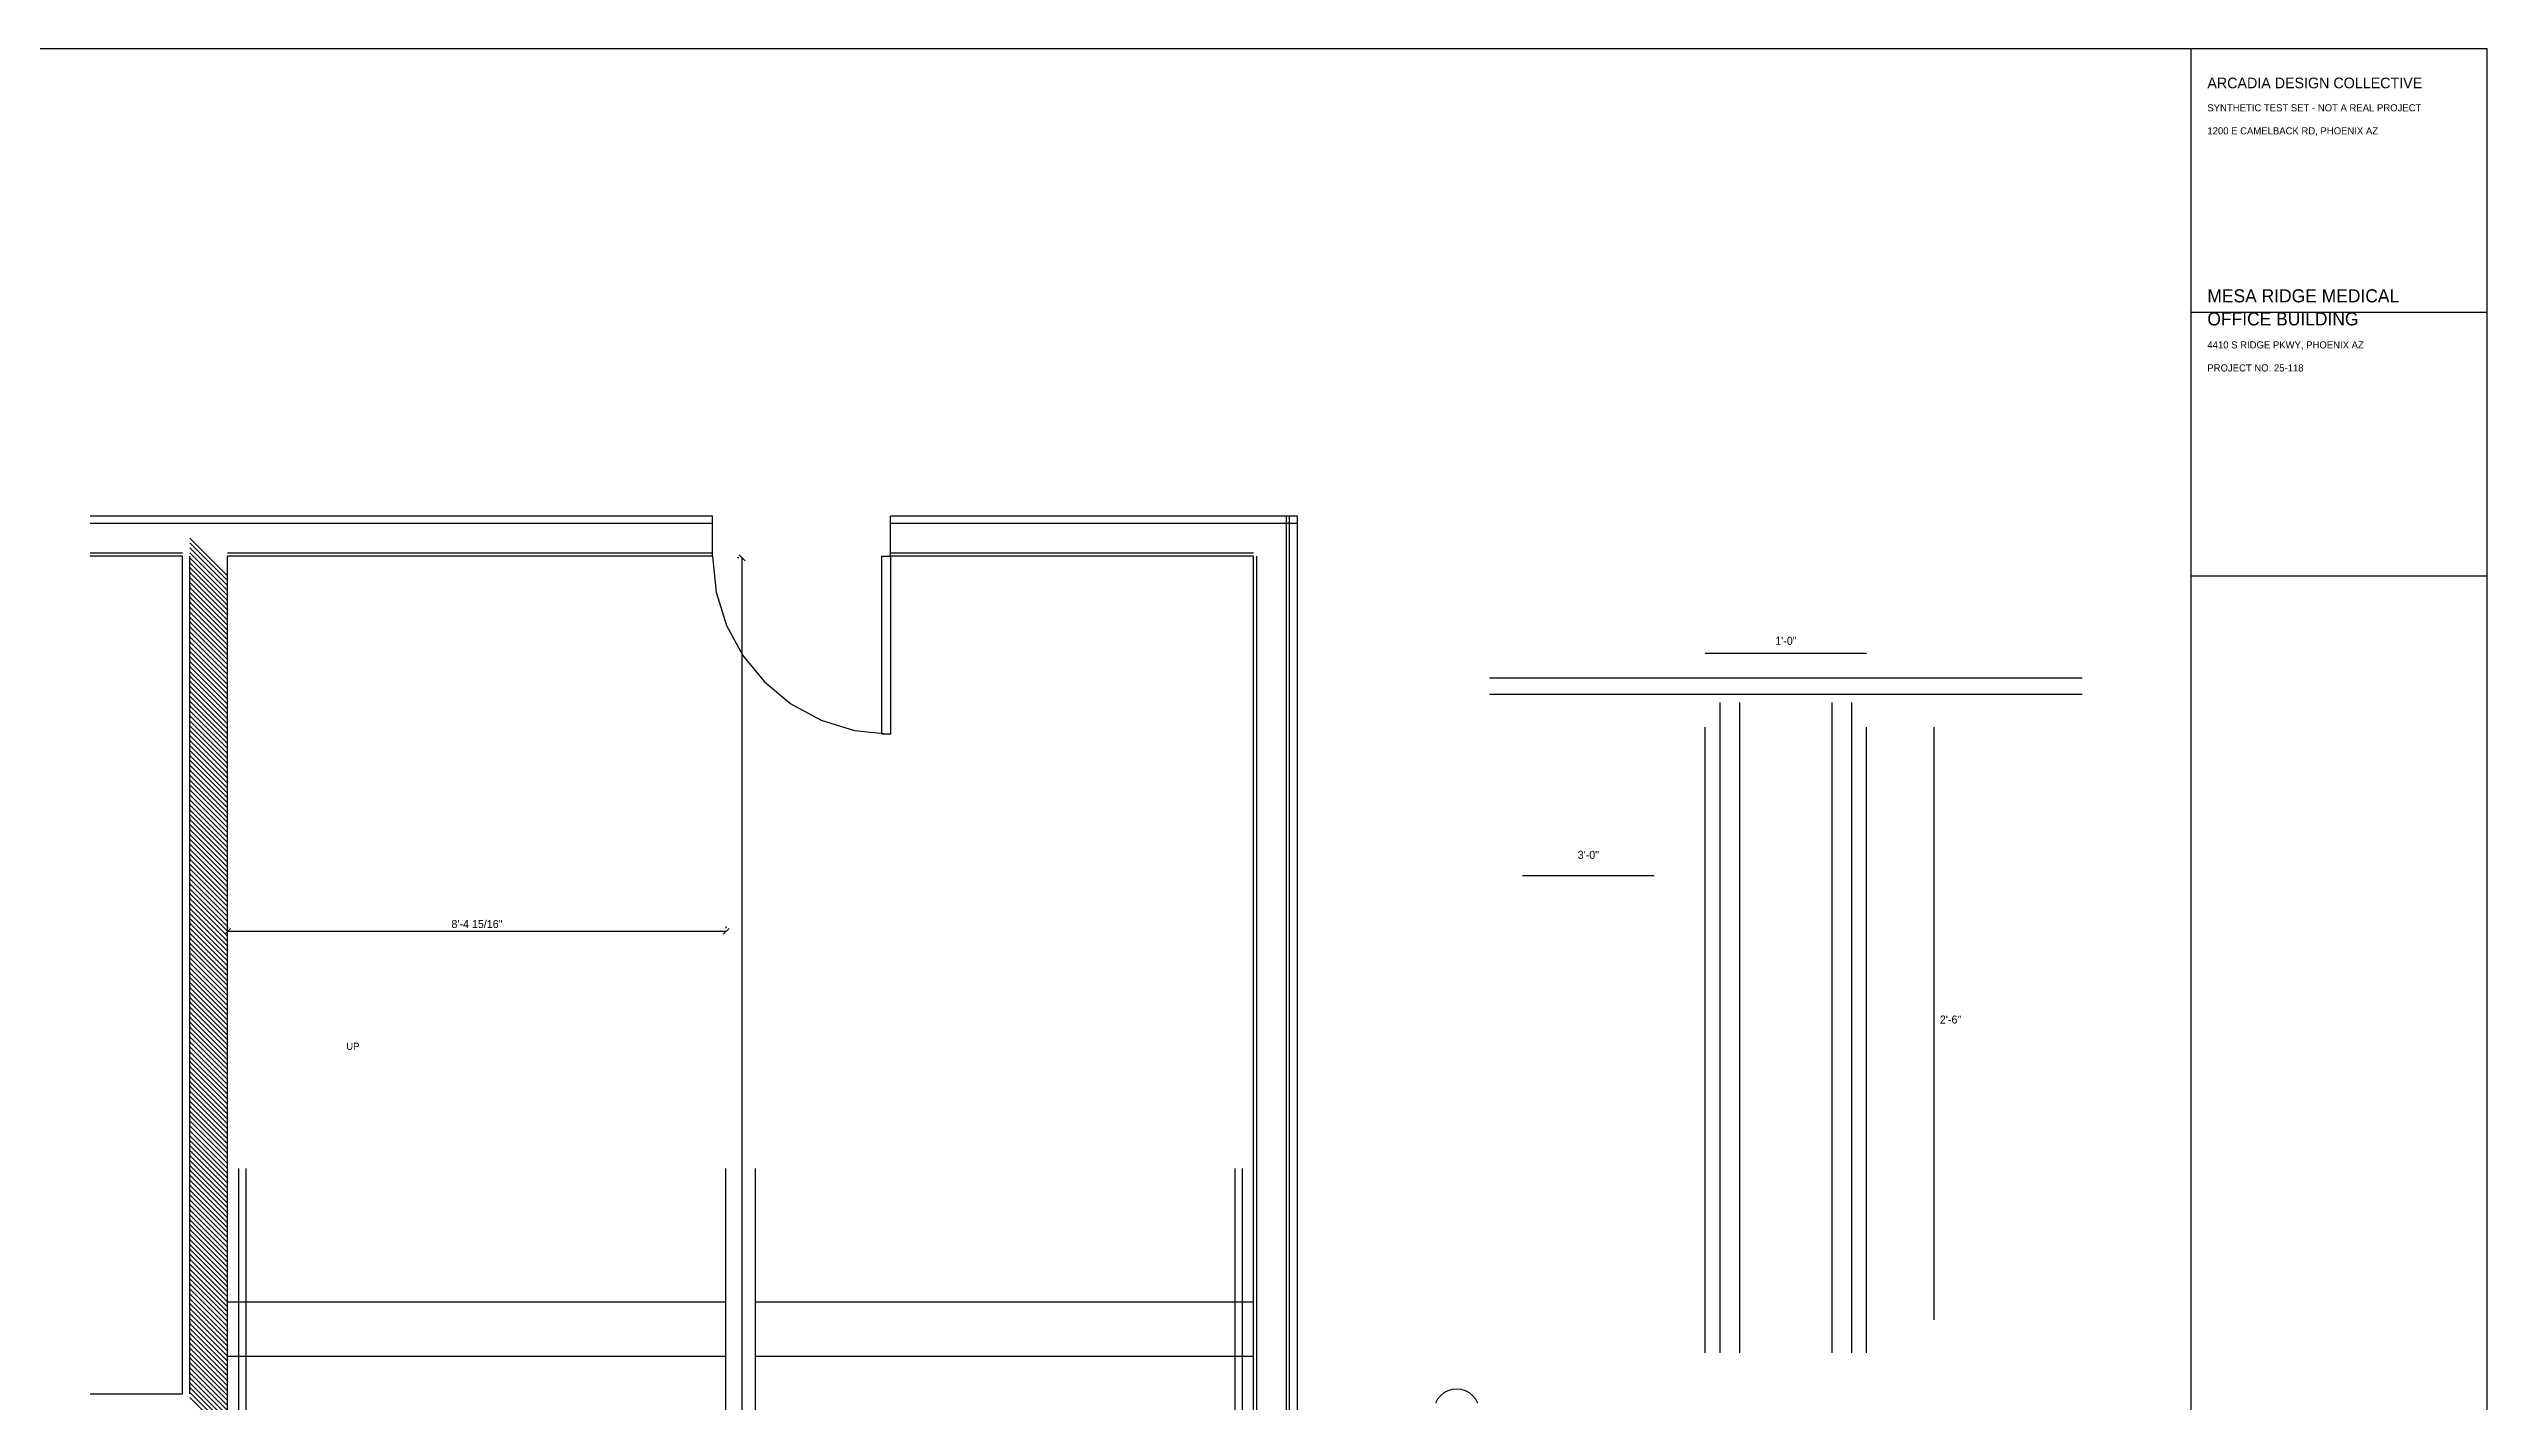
# Model space of a CAD drawing. Header units: inches. Extents: x 0.5 to 35.5, y 0.5 to 23.5.
# Drawn here: x 14.93 to 35.5, y 12.09 to 23.5 of the extents above; entities that cross this region are included whole.
import ezdxf
from ezdxf.enums import TextEntityAlignment as Align

# ---------------------------------------------------------------- set-up
doc = ezdxf.new("R2010")
doc.units = ezdxf.units.IN
for name, color, linetype in [('A-ANNO-DIMS', 6, 'CONTINUOUS'), ('A-ANNO-SYMB', 4, 'CONTINUOUS'), ('A-ANNO-TEXT', 7, 'CONTINUOUS'), ('A-DETL', 4, 'CONTINUOUS'), ('A-DOOR', 3, 'CONTINUOUS'), ('A-FLOR-STRS', 3, 'CONTINUOUS'), ('A-WALL', 1, 'CONTINUOUS'), ('A-WALL-CMU', 1, 'CONTINUOUS'), ('A-WALL-PATT', 2, 'CONTINUOUS'), ('G-ANNO-TTLB', 5, 'CONTINUOUS')]:
    doc.layers.add(name, color=color, linetype=linetype)

msp = doc.modelspace()

# ---------------------------------------------------------------- linework, layer by layer
at = {"layer": 'A-ANNO-DIMS'}
for p, q in [((20.75, 19.20556), (20.73611, 19.20556)), ((20.80233, 19.181), (20.75323, 19.23011)), ((20.77778, 3.89556), (20.77778, 19.20556)), ((28.90278, 18.40278), (30.26389, 18.40278)), ((30.83333, 12.77778), (30.83333, 17.77778)), ((27.36111, 16.52778), (28.47222, 16.52778)), ((16.41323, 16.031), (16.46233, 16.08011)), ((16.43778, 16.08333), (16.43778, 16.09722)), ((16.43778, 16.05556), (20.64278, 16.05556)), ((20.61823, 16.031), (20.66733, 16.08011)), ((20.64278, 16.08333), (20.64278, 16.09722))]:
    msp.add_line(p, q, dxfattribs=at)
at = {"layer": 'A-ANNO-SYMB'}
for p, q in [((26.69684, 12.16124), (26.66806, 12.13749)), ((26.72987, 12.17916), (26.69684, 12.16124)), ((26.76637, 12.19049), (26.72987, 12.17916)), ((26.80556, 12.19444), (26.76637, 12.19049)), ((26.84474, 12.19049), (26.80556, 12.19444)), ((26.88124, 12.17916), (26.84474, 12.19049)), ((26.91427, 12.16124), (26.88124, 12.17916)), ((26.94305, 12.13749), (26.91427, 12.16124)), ((26.64432, 12.10872), (26.62639, 12.07569)), ((26.66806, 12.13749), (26.64432, 12.10872)), ((26.96679, 12.10872), (26.94305, 12.13749)), ((26.98472, 12.07569), (26.96679, 12.10872))]:
    msp.add_line(p, q, dxfattribs=at)
at = {"layer": 'A-DETL'}
for p, q in [((27.08333, 18.19444), (32.08333, 18.19444)), ((27.08333, 18.05556), (32.08333, 18.05556)), ((29.02778, 12.5), (29.02778, 17.98611)), ((29.19444, 12.5), (29.19444, 17.98611)), ((29.97222, 12.5), (29.97222, 17.98611)), ((30.13889, 12.5), (30.13889, 17.98611)), ((28.90278, 12.5), (28.90278, 17.77778)), ((29.02778, 12.5), (29.02778, 17.77778)), ((30.13889, 12.5), (30.13889, 17.77778)), ((30.26389, 12.5), (30.26389, 17.77778))]:
    msp.add_line(p, q, dxfattribs=at)
at = {"layer": 'A-DOOR'}
for p, q in [((20.52778, 19.21962), (20.55825, 18.91732)), ((21.95486, 17.71962), (21.95486, 19.21962)), ((21.95486, 19.21962), (22.02778, 19.21962)), ((22.02778, 19.21962), (22.02778, 17.71962)), ((20.55825, 18.91732), (20.64566, 18.63575)), ((20.64566, 18.63575), (20.78395, 18.38095)), ((20.78395, 18.38095), (20.96712, 18.15896)), ((20.96712, 18.15896), (21.18911, 17.97579)), ((21.18911, 17.97579), (21.44391, 17.8375)), ((21.44391, 17.8375), (21.72548, 17.75009)), ((21.72548, 17.75009), (22.02778, 17.71962)), ((22.02778, 17.71962), (21.95486, 17.71962))]:
    msp.add_line(p, q, dxfattribs=at)
at = {"layer": 'A-FLOR-STRS'}
for p, q in [((16.53153, 5.05556), (16.53153, 14.05556)), ((16.59403, 5.05556), (16.59403, 14.05556)), ((20.64028, 5.05556), (20.64028, 14.05556)), ((20.89028, 5.05556), (20.89028, 14.05556)), ((24.93653, 5.05556), (24.93653, 14.05556)), ((24.99903, 5.05556), (24.99903, 14.05556)), ((16.43778, 12.93056), (20.64028, 12.93056)), ((20.89028, 12.93056), (25.09278, 12.93056)), ((16.43778, 12.47222), (20.64028, 12.47222)), ((20.89028, 12.47222), (25.09278, 12.47222))]:
    msp.add_line(p, q, dxfattribs=at)
at = {"layer": 'A-WALL'}
for p, q in [((20.52778, 19.55816), (15.27778, 19.55816)), ((20.52778, 19.21962), (20.52778, 19.55816)), ((25.46267, 19.55816), (22.02778, 19.55816)), ((22.02778, 19.21962), (22.02778, 19.55816)), ((25.36892, 3.05556), (25.36892, 19.55816)), ((25.39497, 3.05556), (25.39497, 19.55816)), ((25.46267, 3.05556), (25.46267, 19.55816)), ((20.52778, 19.49566), (15.27778, 19.49566)), ((25.46267, 19.49566), (22.02778, 19.49566)), ((16.05642, 19.24566), (15.27778, 19.24566)), ((16.05642, 19.21962), (15.27778, 19.21962)), ((16.05642, 12.15451), (16.05642, 19.21962)), ((16.11892, 12.15451), (16.11892, 19.21962)), ((20.52778, 19.24566), (16.43663, 19.24566)), ((20.52778, 19.21962), (16.43663, 19.21962)), ((25.09288, 19.24566), (22.02778, 19.24566)), ((25.09288, 19.21962), (22.02778, 19.21962)), ((25.09288, 4.21441), (25.09288, 19.21962)), ((25.11892, 4.21441), (25.11892, 19.21962)), ((15.27778, 12.15451), (16.05642, 12.15451))]:
    msp.add_line(p, q, dxfattribs=at)
at = {"layer": 'A-WALL-CMU'}
for p, q in [((16.11892, 12.15451), (16.11892, 19.21962)), ((16.43663, 4.21441), (16.43663, 19.21962))]:
    msp.add_line(p, q, dxfattribs=at)
at = {"layer": 'A-WALL-PATT'}
for p, q in [((16.43663, 19.05556), (16.11892, 19.37326)), ((16.43663, 19.01389), (16.11892, 19.3316)), ((16.43663, 18.97222), (16.11892, 19.28993)), ((16.43663, 18.93056), (16.11892, 19.24826)), ((16.43663, 18.88889), (16.11892, 19.2066)), ((16.43663, 18.84722), (16.11892, 19.16493)), ((16.43663, 18.80556), (16.11892, 19.12326)), ((16.43663, 18.76389), (16.11892, 19.0816)), ((16.43663, 18.72222), (16.11892, 19.03993)), ((16.43663, 18.68056), (16.11892, 18.99826)), ((16.43663, 18.63889), (16.11892, 18.9566)), ((16.43663, 18.59722), (16.11892, 18.91493)), ((16.43663, 18.55556), (16.11892, 18.87326)), ((16.43663, 18.51389), (16.11892, 18.8316)), ((16.43663, 18.47222), (16.11892, 18.78993)), ((16.43663, 18.43056), (16.11892, 18.74826)), ((16.43663, 18.38889), (16.11892, 18.7066)), ((16.43663, 18.34722), (16.11892, 18.66493)), ((16.43663, 18.30556), (16.11892, 18.62326)), ((16.43663, 18.26389), (16.11892, 18.5816)), ((16.43663, 18.22222), (16.11892, 18.53993)), ((16.43663, 18.18056), (16.11892, 18.49826)), ((16.43663, 18.13889), (16.11892, 18.4566)), ((16.43663, 18.09722), (16.11892, 18.41493)), ((16.43663, 18.05556), (16.11892, 18.37326)), ((16.43663, 18.01389), (16.11892, 18.3316)), ((16.43663, 17.97222), (16.11892, 18.28993)), ((16.43663, 17.93056), (16.11892, 18.24826)), ((16.43663, 17.88889), (16.11892, 18.2066)), ((16.43663, 17.84722), (16.11892, 18.16493)), ((16.43663, 17.80556), (16.11892, 18.12326)), ((16.43663, 17.76389), (16.11892, 18.0816)), ((16.43663, 17.72222), (16.11892, 18.03993)), ((16.43663, 17.68056), (16.11892, 17.99826)), ((16.43663, 17.63889), (16.11892, 17.9566)), ((16.43663, 17.59722), (16.11892, 17.91493)), ((16.43663, 17.55556), (16.11892, 17.87326)), ((16.43663, 17.51389), (16.11892, 17.8316)), ((16.43663, 17.47222), (16.11892, 17.78993)), ((16.43663, 17.43056), (16.11892, 17.74826)), ((16.43663, 17.38889), (16.11892, 17.7066)), ((16.43663, 17.34722), (16.11892, 17.66493)), ((16.43663, 17.30556), (16.11892, 17.62326)), ((16.43663, 17.26389), (16.11892, 17.5816)), ((16.43663, 17.22222), (16.11892, 17.53993)), ((16.43663, 17.18056), (16.11892, 17.49826)), ((16.43663, 17.13889), (16.11892, 17.4566)), ((16.43663, 17.09722), (16.11892, 17.41493)), ((16.43663, 17.05556), (16.11892, 17.37326)), ((16.43663, 17.01389), (16.11892, 17.3316)), ((16.43663, 16.97222), (16.11892, 17.28993)), ((16.43663, 16.93056), (16.11892, 17.24826)), ((16.43663, 16.88889), (16.11892, 17.2066)), ((16.43663, 16.84722), (16.11892, 17.16493)), ((16.43663, 16.80556), (16.11892, 17.12326)), ((16.43663, 16.76389), (16.11892, 17.0816)), ((16.43663, 16.72222), (16.11892, 17.03993)), ((16.43663, 16.68056), (16.11892, 16.99826)), ((16.43663, 16.63889), (16.11892, 16.9566)), ((16.43663, 16.59722), (16.11892, 16.91493)), ((16.43663, 16.55556), (16.11892, 16.87326)), ((16.43663, 16.51389), (16.11892, 16.8316)), ((16.43663, 16.47222), (16.11892, 16.78993)), ((16.43663, 16.43056), (16.11892, 16.74826)), ((16.43663, 16.38889), (16.11892, 16.7066)), ((16.43663, 16.34722), (16.11892, 16.66493)), ((16.43663, 16.30556), (16.11892, 16.62326)), ((16.43663, 16.26389), (16.11892, 16.5816)), ((16.43663, 16.22222), (16.11892, 16.53993)), ((16.43663, 16.18056), (16.11892, 16.49826)), ((16.43663, 16.13889), (16.11892, 16.4566)), ((16.43663, 16.09722), (16.11892, 16.41493)), ((16.43663, 16.05556), (16.11892, 16.37326)), ((16.43663, 16.01389), (16.11892, 16.3316)), ((16.43663, 15.97222), (16.11892, 16.28993)), ((16.43663, 15.93056), (16.11892, 16.24826)), ((16.43663, 15.88889), (16.11892, 16.2066)), ((16.43663, 15.84722), (16.11892, 16.16493)), ((16.43663, 15.80556), (16.11892, 16.12326)), ((16.43663, 15.76389), (16.11892, 16.0816)), ((16.43663, 15.72222), (16.11892, 16.03993)), ((16.43663, 15.68056), (16.11892, 15.99826)), ((16.43663, 15.63889), (16.11892, 15.9566)), ((16.43663, 15.59722), (16.11892, 15.91493)), ((16.43663, 15.55556), (16.11892, 15.87326)), ((16.43663, 15.51389), (16.11892, 15.8316)), ((16.43663, 15.47222), (16.11892, 15.78993)), ((16.43663, 15.43056), (16.11892, 15.74826)), ((16.43663, 15.38889), (16.11892, 15.7066)), ((16.43663, 15.34722), (16.11892, 15.66493)), ((16.43663, 15.30556), (16.11892, 15.62326)), ((16.43663, 15.26389), (16.11892, 15.5816)), ((16.43663, 15.22222), (16.11892, 15.53993)), ((16.43663, 15.18056), (16.11892, 15.49826)), ((16.43663, 15.13889), (16.11892, 15.4566)), ((16.43663, 15.09722), (16.11892, 15.41493)), ((16.43663, 15.05556), (16.11892, 15.37326)), ((16.43663, 15.01389), (16.11892, 15.3316)), ((16.43663, 14.97222), (16.11892, 15.28993)), ((16.43663, 14.93056), (16.11892, 15.24826)), ((16.43663, 14.88889), (16.11892, 15.2066)), ((16.43663, 14.84722), (16.11892, 15.16493)), ((16.43663, 14.80556), (16.11892, 15.12326)), ((16.43663, 14.76389), (16.11892, 15.0816)), ((16.43663, 14.72222), (16.11892, 15.03993)), ((16.43663, 14.68056), (16.11892, 14.99826)), ((16.43663, 14.63889), (16.11892, 14.9566)), ((16.43663, 14.59722), (16.11892, 14.91493)), ((16.43663, 14.55556), (16.11892, 14.87326)), ((16.43663, 14.51389), (16.11892, 14.8316)), ((16.43663, 14.47222), (16.11892, 14.78993)), ((16.43663, 14.43056), (16.11892, 14.74826)), ((16.43663, 14.38889), (16.11892, 14.7066)), ((16.43663, 14.34722), (16.11892, 14.66493)), ((16.43663, 14.30556), (16.11892, 14.62326)), ((16.43663, 14.26389), (16.11892, 14.5816)), ((16.43663, 14.22222), (16.11892, 14.53993)), ((16.43663, 14.18056), (16.11892, 14.49826)), ((16.43663, 14.13889), (16.11892, 14.4566)), ((16.43663, 14.09722), (16.11892, 14.41493)), ((16.43663, 14.05556), (16.11892, 14.37326)), ((16.43663, 14.01389), (16.11892, 14.3316)), ((16.43663, 13.97222), (16.11892, 14.28993)), ((16.43663, 13.93056), (16.11892, 14.24826)), ((16.43663, 13.88889), (16.11892, 14.2066)), ((16.43663, 13.84722), (16.11892, 14.16493)), ((16.43663, 13.80556), (16.11892, 14.12326)), ((16.43663, 13.76389), (16.11892, 14.0816)), ((16.43663, 13.72222), (16.11892, 14.03993)), ((16.43663, 13.68056), (16.11892, 13.99826)), ((16.43663, 13.63889), (16.11892, 13.9566)), ((16.43663, 13.59722), (16.11892, 13.91493)), ((16.43663, 13.55556), (16.11892, 13.87326)), ((16.43663, 13.51389), (16.11892, 13.8316)), ((16.43663, 13.47222), (16.11892, 13.78993)), ((16.43663, 13.43056), (16.11892, 13.74826)), ((16.43663, 13.38889), (16.11892, 13.7066)), ((16.43663, 13.34722), (16.11892, 13.66493)), ((16.43663, 13.30556), (16.11892, 13.62326)), ((16.43663, 13.26389), (16.11892, 13.5816)), ((16.43663, 13.22222), (16.11892, 13.53993)), ((16.43663, 13.18056), (16.11892, 13.49826)), ((16.43663, 13.13889), (16.11892, 13.4566)), ((16.43663, 13.09722), (16.11892, 13.41493)), ((16.43663, 13.05556), (16.11892, 13.37326)), ((16.43663, 13.01389), (16.11892, 13.3316)), ((16.43663, 12.97222), (16.11892, 13.28993)), ((16.43663, 12.93056), (16.11892, 13.24826)), ((16.43663, 12.88889), (16.11892, 13.2066)), ((16.43663, 12.84722), (16.11892, 13.16493)), ((16.43663, 12.80556), (16.11892, 13.12326)), ((16.43663, 12.76389), (16.11892, 13.0816)), ((16.43663, 12.72222), (16.11892, 13.03993)), ((16.43663, 12.68056), (16.11892, 12.99826)), ((16.43663, 12.63889), (16.11892, 12.9566)), ((16.43663, 12.59722), (16.11892, 12.91493)), ((16.43663, 12.55556), (16.11892, 12.87326)), ((16.43663, 12.51389), (16.11892, 12.8316)), ((16.43663, 12.47222), (16.11892, 12.78993)), ((16.43663, 12.43056), (16.11892, 12.74826)), ((16.43663, 12.38889), (16.11892, 12.7066)), ((16.43663, 12.34722), (16.11892, 12.66493)), ((16.43663, 12.30556), (16.11892, 12.62326)), ((16.43663, 12.26389), (16.11892, 12.5816)), ((16.43663, 12.22222), (16.11892, 12.53993)), ((16.43663, 12.18056), (16.11892, 12.49826)), ((16.43663, 12.13889), (16.11892, 12.4566)), ((16.43663, 12.09722), (16.11892, 12.41493)), ((16.43663, 12.05556), (16.11892, 12.37326)), ((16.43663, 12.01389), (16.11892, 12.3316)), ((16.43663, 11.97222), (16.11892, 12.28993)), ((16.43663, 11.93056), (16.11892, 12.24826)), ((16.43663, 11.88889), (16.11892, 12.2066)), ((16.43663, 11.84722), (16.11892, 12.16493)), ((16.43663, 11.80556), (16.11892, 12.12326))]:
    msp.add_line(p, q, dxfattribs=at)
at = {"layer": 'G-ANNO-TTLB'}
for p, q in [((35.5, 23.5), (0.5, 23.5)), ((35.5, 23.5), (33, 23.5)), ((33, 23.5), (33, 0.5)), ((35.5, 0.5), (35.5, 23.5)), ((35.5, 0.5), (35.5, 23.5)), ((33, 21.27778), (35.5, 21.27778)), ((33, 19.05556), (35.5, 19.05556))]:
    msp.add_line(p, q, dxfattribs=at)

# ---------------------------------------------------------------- texts
at = {"layer": 'A-ANNO-DIMS'}
for s, p in [('1\'-0"', (29.58333, 18.47222)), ('3\'-0"', (27.91667, 16.66667)), ('8\'-4 15/16"', (18.54028, 16.08333)), ('2\'-6"', (30.97222, 15.27778))]:
    msp.add_text(s, height=0.0675, dxfattribs=at).set_placement(p, align=Align.CENTER)
at = {"layer": 'A-ANNO-TEXT'}
msp.add_text('UP', height=0.06, dxfattribs=at).set_placement((17.43778, 15.05556))
at = {"layer": 'G-ANNO-TTLB'}
for s, height, p in [('ARCADIA DESIGN COLLECTIVE', 0.09, (33.13889, 23.16667)), ('SYNTHETIC TEST SET - NOT A REAL PROJECT', 0.06, (33.13889, 22.97222)), ('1200 E CAMELBACK RD, PHOENIX AZ', 0.06, (33.13889, 22.77778)), ('MESA RIDGE MEDICAL', 0.11, (33.13889, 21.36111)), ('OFFICE BUILDING', 0.11, (33.13889, 21.16667)), ('4410 S RIDGE PKWY, PHOENIX AZ', 0.06, (33.13889, 20.97222)), ('PROJECT NO. 25-118', 0.06, (33.13889, 20.77778))]:
    msp.add_text(s, height=height, dxfattribs=at).set_placement(p)

doc.saveas('drawing.dxf')
